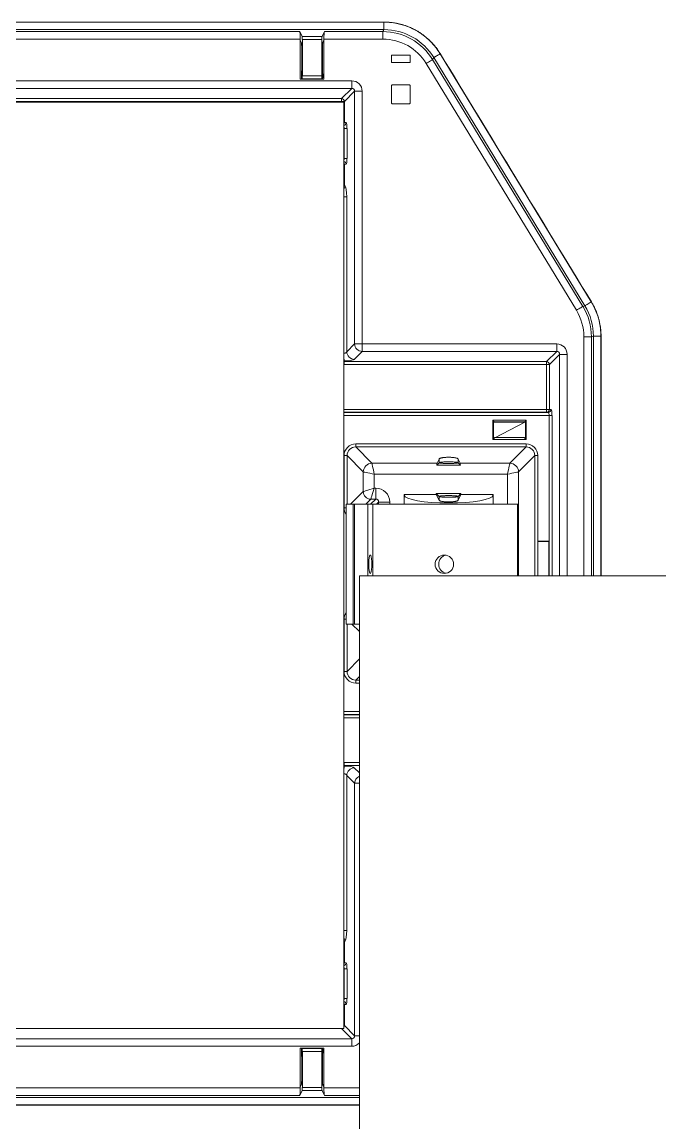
# Model space of a CAD drawing. Header units: inches. Extents: x 1518 to 2565, y 62 to 679.
# Drawn here: x 2085.34 to 2096.11, y 660.42 to 678.99 of the extents above; entities that cross this region are included whole.
import ezdxf

# ---------------------------------------------------------------- set-up
doc = ezdxf.new("R2010")
doc.units = ezdxf.units.IN
doc.header["$LTSCALE"] = 50
doc.header["$MEASUREMENT"] = 0
for name, color, linetype, lineweight in [('E2-ECOFEET', 254, 'Continuous', 5), ('ECOFEET', 254, 'Continuous', 5), ('TEXT', 1, 'Continuous', 20)]:
    doc.layers.add(name, color=color, linetype=linetype, lineweight=lineweight)

# ---------------------------------------------------------------- blocks, each defined once
blk = doc.blocks.new('Z1')
at = {"layer": 'ECOFEET', "color": 1, "linetype": 'Continuous'}
for p, q in [((-39.449, 212.097), (-39.428, 212.055)), ((-39.424, 212.006), (-39.424, 211.584)), ((-39.073, 212.006), (-39.073, 211.584)), ((-37.593, 211.845), (-37.593, 211.72)), ((-37.907, 211.037), (-37.907, 211.335)), ((-37.897, 211.345), (-37.603, 211.345)), ((-37.593, 211.335), (-37.593, 211.037)), ((-37.603, 211.027), (-37.897, 211.027)), ((-38.403, 206.975), (-35.12, 206.975)), ((-35.12, 206.847), (-35.12, 206.975)), ((-35.635, 205.686), (-36.2, 205.686)), ((-35.635, 205.686), (-35.66, 205.66)), ((-35.647, 205.659), (-35.66, 205.66)), ((-35.635, 205.361), (-35.635, 205.686)), ((-38.511, 205.286), (-38.511, 205.236)), ((-38.511, 205.286), (-35.637, 205.286)), ((-35.635, 205.361), (-35.66, 205.386)), ((-35.637, 205.286), (-35.637, 205.236)), ((-38.511, 205.236), (-38.238, 204.963)), ((-35.637, 205.236), (-38.511, 205.236)), ((-38.238, 204.963), (-37.138, 204.963)), ((-37.145, 204.928), (-37.104, 204.969)), ((-37.138, 204.963), (-37.104, 205.031)), ((-37.104, 204.969), (-37.104, 205.031)), ((-37.103, 205.035), (-37.103, 204.971)), ((-36.785, 204.971), (-36.785, 205.035)), ((-37.695, 204.436), (-37.152, 204.436)), ((-37.103, 204.4), (-37.103, 204.336)), ((-36.785, 204.336), (-36.785, 204.4)), ((-36.736, 204.436), (-36.736, 204.45)), ((-36.193, 204.436), (-36.193, 204.268)), ((-38.555, 202.248), (-38.555, 204.268)), ((-38.534, 202.248), (-38.534, 204.268)), ((-38.307, 203.06), (-38.307, 204.268)), ((-38.223, 203.06), (-38.223, 204.268)), ((-35.782, 203.06), (-35.782, 204.268)), ((-38.449, 202.12), (-38.577, 202.248)), ((-38.449, 201.364), (-38.511, 201.302)), ((-38.711, 199.85), (-38.712, 199.863)), ((-38.708, 199.863), (-38.708, 199.85)), ((-38.58, 195.253), (-38.752, 195.425)), ((-39.424, 194.532), (-39.424, 194.954)), ((-39.073, 194.532), (-39.073, 194.954)), ((-39.449, 194.441), (-39.428, 194.483)), ((-39.049, 194.441), (-39.07, 194.483))]:
    blk.add_line(p, q, dxfattribs=at)
for points in [[(-38.036, 212.405), (-38.036, 212.402), (-56.245, 212.402), (-56.245, 212.405)], [(-56.232, 212.243), (-50.218, 212.243), (-50.177, 212.16), (-49.841, 212.16), (-49.799, 212.243), (-39.458, 212.243), (-39.417, 212.16)], [(-39.07, 212.055), (-39.049, 212.097), (-39.049, 211.443), (-39.449, 211.443), (-39.449, 212.097), (-39.449, 212.115)], [(-39.049, 212.097), (-39.049, 212.115), (-38.055, 212.115), (-38.055, 212.243), (-39.039, 212.243), (-39.081, 212.16), (-39.417, 212.16)], [(-37.594, 211.844), (-37.593, 211.845), (-37.907, 211.845), (-37.906, 211.844)], [(-37.594, 211.721), (-37.593, 211.72), (-37.907, 211.72)], [(-38.58, 211.285), (-38.58, 211.413), (-44.429, 211.413), (-44.429, 211.431), (-44.45, 211.473)], [(-46.338, 195.425), (-38.713, 195.425), (-38.713, 211.05), (-46.338, 211.05), (-53.963, 211.05), (-53.963, 195.425), (-54.617, 195.425), (-54.617, 195.474), (-53.963, 195.474)], [(-38.713, 210.105), (-38.708, 210.105), (-38.708, 210.607), (-38.713, 210.607)], [(-38.708, 210.607), (-38.659, 210.607), (-38.659, 210.105), (-38.708, 210.105)], [(-34.5, 207.104), (-34.533, 207.095), (-34.533, 203.06)], [(-34.5, 203.06), (-34.5, 207.104), (-34.374, 207.104), (-34.372, 207.104)], [(-34.661, 203.06), (-34.661, 207.095), (-34.533, 207.095)], [(-35.071, 206.798), (-34.943, 206.798), (-34.943, 203.06)], [(-38.708, 206.675), (-35.292, 206.675), (-35.292, 206.626), (-38.708, 206.626), (-38.708, 206.675), (-38.708, 206.688)], [(-35.266, 205.818), (-38.71, 205.818), (-38.71, 205.82)], [(-38.71, 205.818), (-38.71, 205.768), (-35.248, 205.768)], [(-36.188, 205.388), (-36.188, 205.659), (-36.174, 205.66), (-35.66, 205.66), (-35.667, 205.653), (-36.167, 205.653), (-36.174, 205.66), (-36.2, 205.686), (-36.2, 205.361)], [(-35.248, 203.06), (-35.248, 203.644), (-35.248, 205.768), (-35.199, 205.768), (-35.199, 203.06)], [(-35.635, 205.361), (-36.2, 205.361), (-36.174, 205.386), (-36.188, 205.388)], [(-38.659, 204.268), (-38.659, 205.089), (-38.708, 205.089), (-38.708, 204.209), (-38.673, 204.209)], [(-35.489, 205.089), (-35.763, 204.815), (-35.763, 204.268)], [(-35.489, 203.06), (-35.489, 205.089), (-35.44, 205.089), (-35.44, 203.644), (-35.44, 203.06)], [(-37.695, 204.268), (-37.695, 204.436), (-37.694, 204.421), (-37.694, 204.268)], [(-37.152, 204.45), (-37.152, 204.436), (-37.104, 204.34), (-37.104, 204.402), (-37.152, 204.45), (-36.736, 204.45), (-36.784, 204.402), (-36.784, 204.34), (-36.736, 204.436), (-36.193, 204.436), (-36.194, 204.421), (-36.194, 204.268)], [(-38.449, 202.248), (-38.534, 202.248), (-38.555, 202.248), (-38.673, 202.248), (-38.673, 204.268), (-38.555, 204.268), (-38.534, 204.268), (-38.307, 204.268), (-38.223, 204.268), (-35.782, 204.268), (-35.762, 204.268), (-35.762, 203.06)], [(-38.125, 204.268), (-38.125, 204.305), (-38.163, 204.268)], [(-38.125, 204.305), (-37.938, 204.305), (-37.938, 204.268)], [(-35.25, 203.642), (-35.248, 203.644), (-35.44, 203.644), (-35.438, 203.642)], [(-35.438, 203.06), (-35.438, 203.642), (-35.25, 203.642), (-35.25, 203.06)], [(0.291, 203.06), (0, 203.06), (-38.449, 203.06), (-38.449, 137.56), (0, 137.56), (0, 203.06)], [(-38.673, 202.329), (-38.708, 202.329), (-38.708, 201.45), (-38.659, 201.45)], [(-38.659, 202.248), (-38.659, 201.45), (-38.449, 201.659)], [(-38.449, 201.253), (-38.511, 201.253), (-38.511, 201.302), (-38.449, 201.302)], [(-38.71, 200.721), (-38.71, 200.771), (-38.449, 200.771)], [(-38.449, 200.721), (-38.71, 200.721), (-38.71, 200.718)], [(-38.449, 200.668), (-38.71, 200.668), (-38.71, 200.718), (-38.449, 200.718)], [(-38.449, 199.863), (-38.708, 199.863), (-38.708, 199.912), (-38.449, 199.912)], [(-38.664, 199.696), (-38.664, 197.081), (-38.713, 197.081)], [(-38.713, 195.932), (-38.708, 195.932), (-38.659, 195.932), (-38.659, 196.433), (-38.708, 196.433)], [(-38.708, 195.932), (-38.708, 196.433), (-38.713, 196.433)], [(-44.429, 195.107), (-44.429, 195.125), (-38.58, 195.125), (-38.58, 195.253), (-44.419, 195.253), (-44.461, 195.17), (-44.797, 195.17)], [(-49.83, 194.483), (-49.809, 194.441), (-49.809, 194.423), (-39.449, 194.423), (-39.449, 194.441), (-39.449, 195.095), (-39.049, 195.095), (-39.049, 194.441), (-39.049, 194.423), (-38.449, 194.423)], [(-38.449, 194.295), (-39.039, 194.295), (-39.081, 194.378), (-39.417, 194.378), (-39.458, 194.295), (-49.799, 194.295), (-49.841, 194.378)], [(-56.245, 194.134), (-56.245, 194.136), (-56.245, 194.262), (-38.449, 194.262)]]:
    blk.add_lwpolyline(points, dxfattribs=at)
for points in [[(-39.413, 211.499), (-39.084, 211.499), (-39.084, 212.111), (-39.413, 212.111)], [(-37.906, 211.844), (-37.594, 211.844), (-37.594, 211.721), (-37.906, 211.721), (-37.907, 211.72), (-37.907, 211.845)], [(-39.418, 211.449), (-39.08, 211.449), (-39.073, 211.448), (-39.424, 211.448)], [(-36.174, 205.386), (-36.167, 205.393), (-35.667, 205.393), (-35.66, 205.386), (-35.647, 205.388), (-35.647, 205.659)], [(-39.418, 195.089), (-39.08, 195.089), (-39.073, 195.09), (-39.424, 195.09)], [(-39.413, 194.427), (-39.084, 194.427), (-39.084, 195.039), (-39.413, 195.039)]]:
    blk.add_lwpolyline(points, close=True, dxfattribs=at)
at = {"layer": 'ECOFEET', "color": 1, "linetype": 'Continuous', "flags": 128}
for points in [[(-37.214, 211.771), (-37.219, 211.768), (-37.227, 211.763), (-37.238, 211.756), (-37.252, 211.748), (-37.267, 211.738), (-37.285, 211.727), (-37.304, 211.716), (-37.323, 211.704), (-34.786, 207.541), (-34.767, 207.553), (-34.748, 207.564), (-34.731, 207.575), (-34.715, 207.584), (-34.701, 207.593), (-34.69, 207.599), (-34.682, 207.604), (-34.677, 207.607), (-34.643, 207.617)], [(-34.677, 207.607), (-37.214, 211.771), (-37.195, 211.804), (-34.643, 207.617), (-34.638, 207.62), (-34.63, 207.625), (-34.62, 207.631), (-34.606, 207.64), (-34.591, 207.649), (-34.573, 207.66), (-34.555, 207.671), (-34.536, 207.682), (-37.087, 211.87), (-37.085, 211.871)], [(-38.713, 206.675), (-38.712, 206.675), (-38.712, 206.673), (-38.712, 206.669), (-38.713, 206.664), (-38.713, 206.658), (-38.713, 206.654)], [(-38.262, 204.268), (-38.175, 204.354), (-38.257, 204.354), (-38.254, 204.365), (-38.249, 204.382), (-38.241, 204.406), (-38.232, 204.434), (-38.222, 204.468), (-38.21, 204.504), (-38.198, 204.542), (-38.236, 204.53), (-38.272, 204.518), (-38.305, 204.508), (-38.334, 204.499), (-38.358, 204.491), (-38.375, 204.486), (-38.385, 204.482), (-38.385, 204.815), (-38.659, 205.089)], [(-38.175, 204.354), (-38.175, 204.542), (-38.198, 204.542), (-38.198, 204.776), (-35.95, 204.776), (-35.942, 204.813), (-35.934, 204.849), (-35.927, 204.883), (-35.921, 204.912), (-35.916, 204.935), (-35.913, 204.953), (-35.911, 204.963), (-36.75, 204.963), (-36.784, 205.031), (-36.784, 204.969), (-36.743, 204.928), (-37.145, 204.928)], [(-38.239, 203.258), (-38.24, 203.304), (-38.244, 203.346), (-38.249, 203.38), (-38.256, 203.403), (-38.263, 203.413), (-38.271, 203.41), (-38.278, 203.393), (-38.284, 203.364), (-38.289, 203.325), (-38.291, 203.281), (-38.291, 203.234), (-38.289, 203.19), (-38.284, 203.151), (-38.278, 203.122), (-38.271, 203.105), (-38.263, 203.102), (-38.256, 203.112), (-38.249, 203.135), (-38.244, 203.17), (-38.24, 203.212), (-38.239, 203.258)], [(-38.713, 199.863), (-38.712, 199.863), (-38.712, 199.865), (-38.712, 199.869), (-38.713, 199.874), (-38.713, 199.88), (-38.713, 199.884)]]:
    blk.add_lwpolyline(points, dxfattribs=at)
at = {"layer": 'ECOFEET', "color": 1, "linetype": 'Continuous'}
for points in [[(-44.838, 211.285), (-44.797, 211.368), (-44.461, 211.368), (-44.419, 211.285), (-38.58, 211.285), (-38.752, 211.113), (-54.617, 211.113, 0.393924), (-54.666, 211.064), (-54.838, 211.236), (-54.838, 209.476)], [(-54.789, 211.285), (-54.617, 211.113), (-54.617, 211.064), (-38.752, 211.064), (-38.752, 211.113, -0.393924), (-38.703, 211.064), (-38.531, 211.236), (-38.403, 211.236), (-38.403, 206.975), (-38.531, 206.975), (-38.531, 211.236)], [(-38.752, 211.05), (-38.752, 211.064), (-38.703, 211.064), (-38.703, 210.709), (-38.676, 210.707, -0.339399), (-38.713, 210.658)], [(-38.713, 210.709), (-38.703, 210.709, -0.161355), (-38.713, 210.679)], [(-38.713, 209.594, 0.243902), (-38.69, 209.635), (-38.703, 209.648), (-38.703, 210.002), (-38.676, 210.005, 0.339522), (-38.713, 210.053)], [(-38.713, 210.033, -0.161432), (-38.703, 210.002), (-38.713, 210.002)], [(-38.713, 209.648), (-38.703, 209.648, -0.154073), (-38.713, 209.619)], [(-38.713, 209.458), (-38.664, 209.458), (-38.664, 206.842), (-38.531, 206.975, 0.393907), (-38.403, 206.847), (-38.536, 206.714, -0.393973), (-38.664, 206.842)], [(-35.243, 205.87, -0.412175), (-35.292, 205.82), (-38.71, 205.82), (-38.71, 205.87), (-35.292, 205.87), (-35.292, 206.626), (-35.243, 206.626, 0.393924), (-35.292, 206.675), (-35.12, 206.847), (-38.403, 206.847), (-38.403, 206.975)], [(-35.071, 203.06), (-35.071, 206.798), (-35.243, 206.626), (-35.243, 205.87), (-35.216, 205.868, -0.412175), (-35.266, 205.818), (-35.292, 205.82), (-35.292, 205.87), (-35.243, 205.87)], [(-38.712, 206.675), (-38.711, 206.688, 0.015593), (-38.708, 206.688), (-38.708, 206.688, -0.018044), (-38.711, 206.688), (-38.711, 206.688)], [(-38.6, 204.268), (-38.385, 204.482, 0.393911), (-38.257, 204.354), (-38.344, 204.268)], [(-36.985, 203.411, 0.358885), (-37.11, 203.258, 0.358276), (-36.985, 203.104)], [(-38.531, 195.302), (-38.531, 199.563), (-38.664, 199.696, -0.393934), (-38.536, 199.824), (-38.449, 199.738)], [(-38.449, 199.681, 0.293011), (-38.531, 199.563), (-38.449, 199.563)], [(-38.713, 196.485, 0.338658), (-38.676, 196.533), (-38.703, 196.536), (-38.703, 196.891), (-38.69, 196.903, 0.243949), (-38.713, 196.944)], [(-38.713, 196.891), (-38.703, 196.891, 0.153653), (-38.713, 196.919)], [(-38.713, 196.536), (-38.703, 196.536, -0.161355), (-38.713, 196.506)], [(-38.449, 195.302), (-38.531, 195.302), (-38.703, 195.474), (-38.703, 195.829), (-38.676, 195.832, 0.339399), (-38.713, 195.88)], [(-38.713, 195.859, -0.161355), (-38.703, 195.829), (-38.713, 195.829)], [(-38.713, 195.474), (-38.703, 195.474, -0.153653), (-38.713, 195.446)]]:
    blk.add_lwpolyline(points, format="xyb", dxfattribs=at)
at = {"layer": 'ECOFEET', "color": 1, "linetype": 'Continuous', "flags": 128}
blk.add_lwpolyline([(-35.637, 205.236), (-35.911, 204.963, -0.393957), (-35.763, 204.815), (-35.773, 204.813), (-35.79, 204.809), (-35.814, 204.804), (-35.843, 204.798), (-35.876, 204.791), (-35.912, 204.784), (-35.95, 204.776), (-35.95, 204.268)], format="xyb", dxfattribs=at)
blk.add_lwpolyline([(-38.198, 204.776), (-38.236, 204.784), (-38.272, 204.791), (-38.305, 204.798), (-38.334, 204.804), (-38.358, 204.809), (-38.375, 204.813), (-38.385, 204.815, -0.393904), (-38.238, 204.963), (-38.236, 204.953), (-38.232, 204.935), (-38.227, 204.912), (-38.221, 204.883), (-38.214, 204.849), (-38.206, 204.813)], format="xyb", close=True, dxfattribs=at)
at = {"layer": 'ECOFEET', "color": 1, "linetype": 'Continuous'}
blk.add_lwpolyline([(-38.711, 199.85, -0.014505), (-38.708, 199.85), (-38.708, 199.85, 0.015593), (-38.711, 199.85)], format="xyb", close=True, dxfattribs=at)
blk.add_circle((-37.016, 203.257), 0.156, dxfattribs=at)
for centre, major_axis, ratio, start_param, end_param in [((-39.418, 212.111), (0, 0.05), 0.087489, 4.712389, 6.108652), ((-39.08, 212.111), (0, 0.05), 0.087489, 0.174533, 1.570796), ((-39.037, 212.115), (0, 0.13), 0.087489, 0.174533, 1.570796), ((-38.07, 211.232), (0.497, 0.885), 0.985189, 5.779917, 6.786454), ((-38.07, 211.232), (-0.435, -0.774), 0.980156, 2.638324, 3.644861), ((-38.055, 211.257), (0.502, 0.894), 0.975175, 5.779917, 6.786454), ((-39.429, 212.006), (0, 0.05), 0.087489, 4.712389, 6.108652), ((-39.069, 212.006), (0, 0.05), 0.087489, 0.174533, 1.570796), ((-39.429, 211.584), (0, 0.05), 0.087489, 3.665191, 4.712389), ((-39.418, 211.499), (0, 0.05), 0.087489, 3.159046, 4.712389), ((-39.08, 211.499), (0, 0.05), 0.087489, 1.570796, 3.124139), ((-38.586, 211.23), (-0.131, -0.131), 0.970288, 2.371274, 3.911912), ((-38.586, 211.23), (0.042, 0.042), 0.84211, 5.512866, 7.053504), ((-37.897, 211.335), (-0.00707, 0.00707), 0.999695, 5.497939, 7.068431), ((-37.603, 211.335), (0.00707, 0.00707), 0.999695, 5.497939, 7.068431), ((-37.897, 211.037), (-0.00707, -0.00707), 0.999695, 5.497939, 7.068431), ((-37.603, 211.037), (0.00707, -0.00707), 0.999695, 5.497939, 7.068431), ((-38.726, 210.607), (0, 0.05), 0.352654, 4.712389, 5.483791), ((-38.677, 210.607), (0, 0.1), 0.176327, 4.712389, 6.265732), ((-38.726, 210.105), (0, 0.05), 0.352654, 3.940987, 4.712389), ((-38.677, 210.105), (0, 0.1), 0.176327, 3.159046, 4.712389), ((-38.696, 209.458), (0, 0.18), 0.176327, 4.712389, 6.108652), ((-35.545, 207.088), (-0.852, -0.239), 0.98364, 2.872238, 3.410948), ((-35.545, 207.088), (0.975, 0.274), 0.987808, 6.01383, 6.55254), ((-35.519, 207.095), (0.983, 0.276), 0.979508, 6.01383, 6.55254), ((-35.126, 206.792), (-0.131, -0.131), 0.970288, 2.371274, 3.911912), ((-35.126, 206.792), (0.042, 0.042), 0.84211, 5.512866, 7.053504), ((-38.708, 206.727), (-0.003, -0.101), 0.984791, 6.249645, 6.316725), ((-38.708, 206.727), (0.0018, 0.0523), 0.955933, 3.108053, 3.175133), ((-38.713, 206.72), (0.18, 0), 0.176327, 4.741443, 6.108652), ((-35.266, 205.768), (0, 0.05), 0.352654, 4.712389, 6.265732), ((-35.217, 205.768), (0, 0.1), 0.176327, 4.712389, 6.265732), ((-38.505, 205.083), (-0.146, 0.146), 0.970288, 5.512866, 7.053504), ((-35.643, 205.083), (0.146, 0.146), 0.970288, 5.512866, 7.053504), ((-38.505, 205.083), (0.111, -0.111), 0.951716, 2.371274, 3.911912), ((-35.643, 205.083), (0.111, 0.111), 0.951716, 5.512866, 7.053504), ((-37.135, 204.776), (0, 0.19), 0.087489, 0.174533, 0.638994), ((-36.753, 204.776), (0, 0.19), 0.087489, 5.644191, 6.108652), ((-38.182, 204.298), (-0.175, -0.175), 0.970288, 2.371274, 3.911912), ((-38.182, 204.298), (0.0445, 0.0445), 0.793717, 5.512866, 7.053504), ((-36.944, 204.423), (0.75, 0), 0.176327, 3.159046, 6.265732), ((-38.526, 204.214), (-0.131, -0.131), 0.970288, 5.512866, 6.143516), ((-38.526, 202.324), (0.131, -0.131), 0.970288, 3.281262, 3.911912), ((-38.505, 201.456), (-0.146, -0.146), 0.970288, 5.512866, 7.053504), ((-38.505, 201.456), (0.111, 0.111), 0.951716, 2.371274, 3.911912), ((-38.708, 199.811), (-0.003, 0.101), 0.984791, 6.249645, 6.316725), ((-38.708, 199.811), (-0.0018, 0.0523), 0.955933, 6.249645, 6.316725), ((-38.713, 199.819), (0.18, 0), 0.176327, 0.174533, 1.541742), ((-38.696, 197.081), (0, 0.18), 0.176327, 3.316126, 4.712389), ((-38.677, 196.433), (0, 0.1), 0.176327, 4.712389, 6.265732), ((-38.726, 196.433), (0, 0.05), 0.352654, 4.712389, 5.483791), ((-38.726, 195.932), (0, 0.05), 0.352654, 3.940987, 4.712389), ((-38.677, 195.932), (0, 0.1), 0.176327, 3.159046, 4.712389), ((-38.586, 195.308), (-0.042, 0.042), 0.84211, 2.371274, 3.911912), ((-39.418, 195.039), (0, 0.05), 0.087489, 4.712389, 6.265732), ((-39.08, 195.039), (0, 0.05), 0.087489, 0.017453, 1.570796), ((-38.586, 195.308), (-0.131, 0.131), 0.970288, 2.371274, 3.182572), ((-39.429, 194.954), (0, 0.05), 0.087489, 4.712389, 5.759587), ((-39.429, 194.532), (0, 0.05), 0.087489, 3.316126, 4.712389), ((-39.069, 194.532), (0, 0.05), 0.087489, 1.570796, 2.96706), ((-39.418, 194.427), (0, 0.05), 0.087489, 3.316126, 4.712389), ((-39.08, 194.427), (0, 0.05), 0.087489, 1.570796, 2.96706), ((-39.037, 194.423), (0, 0.13), 0.087489, 1.570796, 2.96706)]:
    blk.add_ellipse(centre, major_axis=major_axis, ratio=ratio, start_param=start_param, end_param=end_param, dxfattribs=at)
for points, knots in [([(-38.036, 212.277), (-44.106, 212.277), (-50.175, 212.277), (-56.245, 212.277), (-56.245, 212.319), (-56.245, 212.36), (-56.245, 212.402), (-56.289, 212.401), (-56.376, 212.398), (-56.523, 212.371), (-56.683, 212.318), (-56.85, 212.231), (-56.946, 212.152), (-56.994, 212.112), (-56.989, 212.106), (-56.984, 212.101), (-56.979, 212.095), (-56.974, 212.09), (-56.97, 212.085), (-56.965, 212.079), (-56.96, 212.074), (-56.956, 212.07), (-56.951, 212.065), (-56.947, 212.06), (-56.943, 212.056), (-56.939, 212.051), (-56.935, 212.047), (-56.932, 212.043), (-56.928, 212.04), (-56.925, 212.036), (-56.923, 212.033), (-56.92, 212.03), (-56.918, 212.028), (-56.916, 212.025), (-56.913, 212.023), (-56.912, 212.022), (-56.911, 212.02), (-56.909, 212.019)], [0, 0, 0, 0, 1, 1, 1, 2, 2, 2, 2.158571, 2.319355, 2.542925, 2.772962, 3, 3, 3, 4, 4, 4, 5, 5, 5, 6, 6, 6, 7, 7, 7, 8, 8, 8, 9, 9, 9, 10, 10, 10, 11, 11, 11, 11]), ([(-37.491, 212.262), (-37.506, 212.27), (-37.542, 212.29), (-37.594, 212.314), (-37.648, 212.336), (-37.699, 212.353), (-37.735, 212.363), (-37.754, 212.368), (-37.77, 212.373), (-37.811, 212.382), (-37.867, 212.392), (-37.925, 212.4), (-37.979, 212.404), (-38.017, 212.404), (-38.036, 212.405), (-44.106, 212.405), (-50.175, 212.405), (-56.245, 212.405), (-56.265, 212.404), (-56.315, 212.403), (-56.384, 212.397), (-56.455, 212.385), (-56.517, 212.372), (-56.583, 212.353), (-56.626, 212.337), (-56.648, 212.329)], [0, 0, 0, 0, 0.180021, 0.438364, 0.599847, 0.799883, 1, 1, 1, 1.179727, 1.437964, 1.599563, 1.79968, 2, 2, 2, 3, 3, 3, 3.139715, 3.369533, 3.500309, 3.666891, 3.833458, 4, 4, 4, 4]), ([(-37.195, 211.804), (-37.193, 211.805), (-37.191, 211.806), (-37.19, 211.807), (-37.187, 211.809), (-37.184, 211.81), (-37.182, 211.812), (-37.178, 211.814), (-37.175, 211.816), (-37.171, 211.819), (-37.166, 211.821), (-37.162, 211.824), (-37.157, 211.827), (-37.152, 211.83), (-37.147, 211.833), (-37.142, 211.836), (-37.136, 211.84), (-37.13, 211.843), (-37.125, 211.847), (-37.119, 211.851), (-37.112, 211.854), (-37.106, 211.858), (-37.1, 211.862), (-37.094, 211.866), (-37.087, 211.87), (-37.111, 211.906), (-37.159, 211.979), (-37.259, 212.091), (-37.388, 212.201), (-37.549, 212.297), (-37.724, 212.363), (-37.888, 212.397), (-37.993, 212.401), (-38.036, 212.402), (-38.036, 212.36), (-38.036, 212.319), (-38.036, 212.277), (-38.042, 212.265), (-38.048, 212.254), (-38.055, 212.243)], [0, 0, 0, 0, 1, 1, 1, 2, 2, 2, 3, 3, 3, 4, 4, 4, 5, 5, 5, 6, 6, 6, 7, 7, 7, 8, 8, 8, 8.115446, 8.230887, 8.395158, 8.559428, 8.72347, 8.88752, 9, 9, 9, 10, 10, 10, 11, 11, 11, 11]), ([(-39.458, 212.243), (-39.457, 212.238), (-39.454, 212.229), (-39.451, 212.194), (-39.449, 212.154), (-39.449, 212.128), (-39.449, 212.115), (-42.902, 212.115), (-46.356, 212.115), (-49.809, 212.115), (-49.809, 212.109), (-49.809, 212.103), (-49.809, 212.097), (-49.809, 211.879), (-49.809, 211.661), (-49.809, 211.443), (-49.942, 211.443), (-50.076, 211.443), (-50.209, 211.443), (-50.209, 211.661), (-50.209, 211.879), (-50.209, 212.097), (-50.209, 212.103), (-50.209, 212.109), (-50.209, 212.115)], [0, 0, 0, 0, 0.272801, 0.562418, 0.78798, 1, 1, 1, 2, 2, 2, 3, 3, 3, 4, 4, 4, 5, 5, 5, 6, 6, 6, 7, 7, 7, 7]), ([(-34.372, 203.06), (-34.372, 204.408), (-34.372, 205.756), (-34.372, 207.104), (-34.372, 207.123), (-34.372, 207.167), (-34.378, 207.228), (-34.387, 207.29), (-34.397, 207.346), (-34.408, 207.386), (-34.413, 207.405), (-34.418, 207.423), (-34.431, 207.465), (-34.452, 207.522), (-34.478, 207.58), (-34.503, 207.631), (-34.524, 207.666), (-34.534, 207.683), (-35.385, 209.079), (-36.235, 210.475), (-37.085, 211.871), (-37.095, 211.885), (-37.117, 211.921), (-37.15, 211.967), (-37.187, 212.013), (-37.223, 212.053), (-37.25, 212.079), (-37.263, 212.093), (-37.276, 212.105), (-37.306, 212.133), (-37.35, 212.169), (-37.397, 212.204), (-37.441, 212.234), (-37.474, 212.253), (-37.491, 212.262)], [0, 0, 0, 0, 1, 1, 1, 1.180352, 1.438806, 1.600129, 1.800074, 2, 2, 2, 2.180022, 2.438353, 2.599849, 2.799891, 3, 3, 3, 4, 4, 4, 4.180641, 4.439234, 4.600408, 4.800239, 5, 5, 5, 5.180319, 5.43882, 5.600129, 5.800065, 6, 6, 6, 6]), ([(-39.424, 211.448), (-39.425, 211.448), (-39.426, 211.449), (-39.427, 211.456), (-39.428, 211.468), (-39.429, 211.482), (-39.429, 211.498), (-39.429, 211.514), (-39.428, 211.528), (-39.427, 211.536), (-39.427, 211.54), (-39.427, 211.541)], [0, 0, 0, 0, 0.1087047, 0.2460988, 0.354634, 0.4741365, 0.6000697, 0.725932, 0.8454979, 0.9539824, 1, 1, 1, 1]), ([(-34.374, 203.06), (-34.374, 204.408), (-34.374, 205.756), (-34.374, 207.104), (-34.375, 207.148), (-34.378, 207.235), (-34.405, 207.378), (-34.452, 207.53), (-34.508, 207.631), (-34.536, 207.682), (-34.535, 207.683), (-34.535, 207.683), (-34.534, 207.683)], [0, 0, 0, 0, 1, 1, 1, 1.21444, 1.43188, 1.712492, 2, 2, 2, 3, 3, 3, 3]), ([(-38.708, 206.688), (-38.709, 206.692), (-38.709, 206.7), (-38.71, 206.729), (-38.711, 206.768), (-38.711, 206.799), (-38.711, 206.815), (-38.711, 206.816)], [0, 0, 0, 0, 0.241998, 0.483997, 0.725987, 0.988596, 1, 1, 1, 1]), ([(-38.708, 199.85), (-38.709, 199.846), (-38.709, 199.838), (-38.71, 199.809), (-38.711, 199.771), (-38.711, 199.739), (-38.711, 199.723), (-38.711, 199.722)], [0, 0, 0, 0, 0.241998, 0.483997, 0.725987, 0.988596, 1, 1, 1, 1]), ([(-56.896, 194.553), (-58.075, 195.629), (-59.254, 196.706), (-60.433, 197.783), (-60.444, 197.778), (-60.455, 197.773), (-60.466, 197.768), (-59.281, 196.685), (-58.095, 195.602), (-56.909, 194.519), (-56.911, 194.518), (-56.912, 194.516), (-56.913, 194.515), (-56.916, 194.513), (-56.918, 194.51), (-56.92, 194.508), (-56.923, 194.505), (-56.925, 194.502), (-56.928, 194.499), (-56.932, 194.495), (-56.935, 194.491), (-56.939, 194.487), (-56.943, 194.483), (-56.947, 194.478), (-56.951, 194.474), (-56.956, 194.469), (-56.96, 194.464), (-56.965, 194.459), (-56.97, 194.453), (-56.974, 194.448), (-56.979, 194.443), (-56.984, 194.437), (-56.989, 194.432), (-56.994, 194.426), (-56.995, 194.426), (-56.995, 194.425), (-56.996, 194.425), (-56.981, 194.412), (-56.943, 194.378), (-56.888, 194.337), (-56.828, 194.298), (-56.773, 194.266), (-56.711, 194.235), (-56.669, 194.217), (-56.648, 194.209), (-56.63, 194.202), (-56.582, 194.185), (-56.516, 194.166), (-56.446, 194.151), (-56.382, 194.141), (-56.314, 194.135), (-56.268, 194.134), (-56.245, 194.134), (-50.313, 194.134), (-44.381, 194.134), (-38.449, 194.134)], [0, 0, 0, 0, 1, 1, 1, 2, 2, 2, 3, 3, 3, 4, 4, 4, 5, 5, 5, 6, 6, 6, 7, 7, 7, 8, 8, 8, 9, 9, 9, 10, 10, 10, 11, 11, 11, 12, 12, 12, 12.139683, 12.369527, 12.500289, 12.66689, 12.833445, 13, 13, 13, 13.139037, 13.368686, 13.499668, 13.666347, 13.833127, 14, 14, 14, 15, 15, 15, 15]), ([(-60.553, 197.674), (-60.552, 197.674), (-60.552, 197.675), (-60.551, 197.675), (-59.366, 196.592), (-58.18, 195.509), (-56.994, 194.426), (-56.961, 194.398), (-56.895, 194.341), (-56.768, 194.262), (-56.614, 194.193), (-56.433, 194.145), (-56.308, 194.139), (-56.245, 194.136), (-50.313, 194.136), (-44.381, 194.136), (-38.449, 194.136)], [0, 0, 0, 0, 1, 1, 1, 2, 2, 2, 2.158558, 2.319348, 2.542915, 2.772952, 3, 3, 3, 4, 4, 4, 4]), ([(-39.424, 195.09), (-39.425, 195.09), (-39.426, 195.089), (-39.427, 195.082), (-39.428, 195.07), (-39.429, 195.057), (-39.429, 195.04), (-39.429, 195.024), (-39.428, 195.01), (-39.427, 195.002), (-39.427, 194.998), (-39.427, 194.997)], [0, 0, 0, 0, 0.1087047, 0.2460988, 0.354634, 0.4741365, 0.6000697, 0.725932, 0.8454979, 0.9539824, 1, 1, 1, 1]), ([(-39.458, 194.295), (-39.457, 194.3), (-39.454, 194.309), (-39.451, 194.344), (-39.449, 194.384), (-39.449, 194.41), (-39.449, 194.423)], [0, 0, 0, 0, 0.272804, 0.56246, 0.787978, 1, 1, 1, 1])]:
    blk.add_open_spline(points, degree=3, knots=knots, dxfattribs=at)
for points, weights, knots in [([(-39.073, 211.448), (-39.07, 211.448), (-39.069, 211.485), (-39.068, 211.522), (-39.071, 211.541), (-39.073, 211.556), (-39.073, 211.584)], [1, 0.793353340285, 1, 0.793353340285, 1, 0.86602540379, 1], [0, 0, 0, 1.308997, 1.308997, 2.617994, 2.617994, 3.665191, 3.665191, 3.665191]), ([(-38.713, 206.816), (-38.712, 206.816), (-38.711, 206.816), (-38.671, 206.817), (-38.664, 206.842)], [1, 0.999758228463, 1, 0.779993031691, 1], [0, 0, 0, 0.04398, 0.04398, 1.396263, 1.396263, 1.396263]), ([(-36.784, 205.031), (-36.785, 205.033), (-36.785, 205.035), (-36.792, 205.062), (-36.944, 205.062), (-37.096, 205.062), (-37.103, 205.035), (-37.103, 205.033), (-37.104, 205.031)], [1, 0.999770716911, 1, 0.722641925187, 1, 0.722641925187, 1, 0.999770716911, 1], [0, 0, 0, 0.042829, 0.042829, 1.569188, 1.569188, 3.095547, 3.095547, 3.138376, 3.138376, 3.138376]), ([(-36.784, 204.969), (-36.785, 204.97), (-36.785, 204.971), (-36.785, 204.971), (-36.785, 204.971), (-36.792, 204.984), (-36.944, 204.984), (-37.096, 204.984), (-37.103, 204.971), (-37.103, 204.971), (-37.103, 204.971), (-37.103, 204.97), (-37.104, 204.969)], [1, 0.999896996851, 1, 0.999975067537, 1, 0.722641925186, 1, 0.722641925186, 1, 0.999975067537, 1, 0.999896996851, 1], [0, 0, 0, 0.028706, 0.028706, 0.042829, 0.042829, 1.569188, 1.569188, 3.095547, 3.095547, 3.10967, 3.10967, 3.138376, 3.138376, 3.138376]), ([(-37.103, 204.971), (-37.103, 204.97), (-37.103, 204.97), (-37.096, 204.957), (-36.944, 204.957), (-36.792, 204.957), (-36.785, 204.97), (-36.785, 204.97), (-36.785, 204.971)], [1, 0.999975067537, 1, 0.722641925187, 1, 0.722641925187, 1, 0.999975067537, 1], [0, 0, 0, 0.014123, 0.014123, 1.540482, 1.540482, 3.066841, 3.066841, 3.080964, 3.080964, 3.080964]), ([(-37.104, 204.402), (-37.103, 204.401), (-37.103, 204.401), (-37.103, 204.4), (-37.103, 204.4), (-37.096, 204.387), (-36.944, 204.387), (-36.792, 204.387), (-36.785, 204.4), (-36.785, 204.4), (-36.785, 204.401), (-36.785, 204.401), (-36.784, 204.402)], [1, 0.999896996851, 1, 0.999975067537, 1, 0.722641925187, 1, 0.722641925187, 1, 0.999975067537, 1, 0.999896996851, 1], [0, 0, 0, 0.028706, 0.028706, 0.042829, 0.042829, 1.569188, 1.569188, 3.095547, 3.095547, 3.10967, 3.10967, 3.138376, 3.138376, 3.138376]), ([(-37.104, 204.34), (-37.103, 204.338), (-37.103, 204.336), (-37.096, 204.309), (-36.944, 204.309), (-36.792, 204.309), (-36.785, 204.336), (-36.785, 204.338), (-36.784, 204.34)], [1, 0.999770716911, 1, 0.722641925187, 1, 0.722641925187, 1, 0.999770716911, 1], [0, 0, 0, 0.042829, 0.042829, 1.569188, 1.569188, 3.095547, 3.095547, 3.138376, 3.138376, 3.138376]), ([(-36.785, 204.401), (-36.785, 204.401), (-36.785, 204.401), (-36.792, 204.415), (-36.944, 204.415), (-37.096, 204.415), (-37.103, 204.401), (-37.103, 204.401), (-37.103, 204.401)], [1, 0.999975067537, 1, 0.722641925186, 1, 0.722641925186, 1, 0.999975067537, 1], [0, 0, 0, 0.014123, 0.014123, 1.540482, 1.540482, 3.066841, 3.066841, 3.080964, 3.080964, 3.080964]), ([(-38.664, 199.696), (-38.671, 199.721), (-38.711, 199.722), (-38.712, 199.722), (-38.713, 199.722)], [1, 0.779993031689, 1, 0.999758228464, 1], [0, 0, 0, 1.352283, 1.352283, 1.396263, 1.396263, 1.396263]), ([(-39.073, 195.09), (-39.07, 195.09), (-39.069, 195.053), (-39.068, 195.016), (-39.071, 194.997), (-39.073, 194.983), (-39.073, 194.954)], [1, 0.793353340289, 1, 0.793353340289, 1, 0.866025403784, 1], [0, 0, 0, 1.308997, 1.308997, 2.617994, 2.617994, 3.665191, 3.665191, 3.665191])]:
    blk.add_rational_spline(points, weights, degree=2, knots=knots, dxfattribs=at)
blk = doc.blocks.new('*U215')
at = {"layer": 'E2-ECOFEET'}
blk.add_blockref('Z1', (60.859, 10.38), dxfattribs=at)

msp = doc.modelspace()

# ---------------------------------------------------------------- block references
at = {"layer": 'TEXT'}
msp.add_blockref('*U215', (2068.627, 456.206), dxfattribs=at)

doc.saveas('drawing.dxf')
